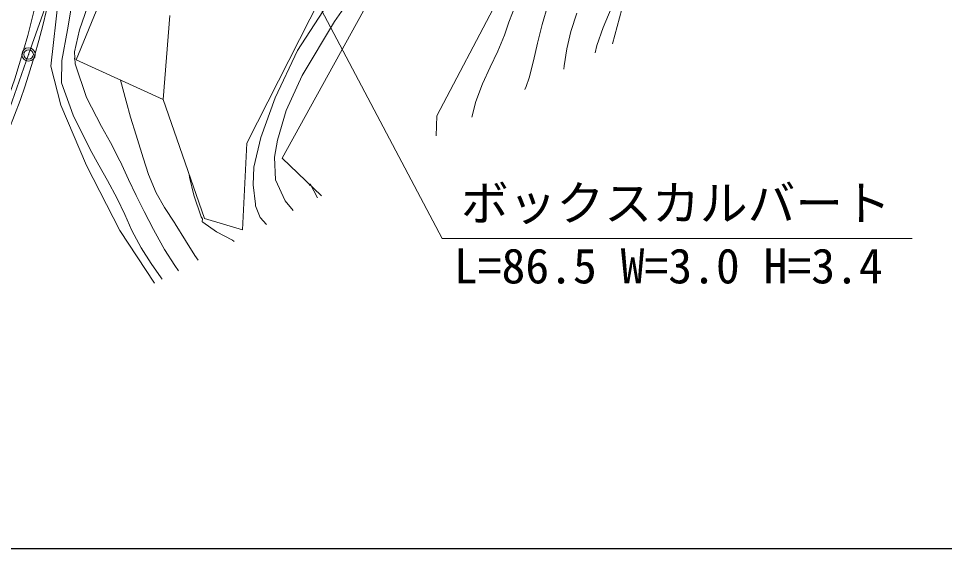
# Model space of a CAD drawing. Units: millimetres, scale not verified. Extents: x 40000 to 680000, y 20000 to 380000.
# Drawn here: x 88514 to 136982, y 205000 to 232750 of the extents above; entities that cross this region are included whole.
import ezdxf
from ezdxf.enums import TextEntityAlignment as Align

# ---------------------------------------------------------------- set-up
doc = ezdxf.new("R2010")
doc.units = ezdxf.units.MM
doc.header["$LTSCALE"] = 1000
doc.header["$PDMODE"] = 32
doc.header["$PDSIZE"] = 500
for name, color, linetype, lineweight in [('M-BGD', 7, 'Continuous', 13), ('M-BMK-ROW', 30, 'Continuous', 13), ('M-STR-HTXT', 7, 'Continuous', 13), ('M-TTL-BAND', 7, 'Continuous', 25)]:
    doc.layers.add(name, color=color, linetype=linetype, lineweight=lineweight)
doc.styles.add('ＭＳ ゴシック', font='')
doc.styles.get('ＭＳ ゴシック').set_extended_font_data('MS Gothic')

msp = doc.modelspace()

# ---------------------------------------------------------------- linework, layer by layer
at = {"layer": 'M-BGD'}
for p, q in [((93983, 236538), (91530, 230580)), ((103112, 231074), (106597, 236446)), ((91079, 232161), (91620, 235308)), ((105060, 232589), (107093, 235546)), ((104471, 234129), (100459, 226227)), ((90206, 230247), (90604, 233843)), ((91712, 232157), (92302, 233859)), ((102311, 225431), (106851, 233655)), ((113540, 233582), (110413, 227658)), ((114564, 233528), (114187, 232555)), ((115919, 232438), (116224, 233443)), ((119543, 233273), (119111, 232277)), ((120087, 233247), (119607, 231429)), ((96436, 232912), (96081, 228503)), ((117417, 232072), (117746, 233038)), ((103353, 229762), (105060, 232589)), ((114187, 232555), (113957, 231881)), ((115684, 231459), (115919, 232438)), ((119111, 232277), (118791, 231340)), ((90775, 230550), (91079, 232161)), ((91451, 231008), (91712, 232157)), ((113957, 231881), (113599, 231039)), ((117211, 231162), (117417, 232072)), ((115478, 230534), (115684, 231459)), ((118791, 231340), (118693, 230952)), ((91486, 230374), (91451, 231008)), ((101945, 228590), (103112, 231074)), ((113599, 231039), (113195, 230202)), ((117075, 230273), (117211, 231162)), ((90734, 228210), (90206, 230247)), ((90766, 229388), (90775, 230550)), ((91452, 230621), (91443, 230678)), ((92073, 228617), (91486, 230374)), ((91530, 230580), (96081, 228503)), ((115242, 229636), (115478, 230534)), ((117052, 230094), (117075, 230273)), ((102526, 227927), (103353, 229762)), ((113195, 230202), (112794, 229335)), ((91376, 227684), (90766, 229388)), ((94143, 228417), (93850, 229518)), ((112794, 229335), (112445, 228403)), ((115088, 229189), (115242, 229636)), ((115024, 229033), (115088, 229189)), ((92863, 227100), (92073, 228617)), ((94378, 227584), (94143, 228417)), ((96081, 228503), (98256, 222272)), ((101196, 226525), (101945, 228590)), ((112445, 228403), (112250, 227583)), ((92068, 225060), (90734, 228210)), ((102067, 226389), (102526, 227927)), ((92260, 225892), (91376, 227684)), ((94666, 226649), (94378, 227584)), ((110413, 227658), (110376, 226603)), ((93337, 226254), (92863, 227101)), ((94739, 226413), (94666, 226649)), ((95032, 225457), (94739, 226413)), ((100837, 224967), (101196, 226525)), ((101911, 225492), (102067, 226389)), ((92713, 225079), (92260, 225892)), ((93821, 225299), (93337, 226254)), ((100459, 226227), (100233, 221681)), ((95326, 224583), (95032, 225457)), ((101963, 224304), (101911, 225492)), ((104371, 223464), (102311, 225431)), ((93811, 221656), (92068, 225060)), ((93177, 224268), (92713, 225079)), ((94277, 224325), (93827, 225287)), ((100805, 224048), (100837, 224967)), ((95724, 223621), (95326, 224583)), ((97471, 224435), (97440, 224601)), ((97682, 223507), (97471, 224435)), ((93678, 223331), (93177, 224268)), ((94678, 223480), (94277, 224325)), ((100805, 224048), (100911, 223038)), ((102479, 223205), (101963, 224304)), ((103742, 224002), (103783, 224092)), ((103783, 224092), (104167, 223357)), ((95092, 222642), (94678, 223480)), ((96147, 222860), (95724, 223621)), ((98072, 222365), (97682, 223507)), ((94074, 222488), (93678, 223331)), ((100911, 223038), (100924, 222950)), ((102895, 222692), (102479, 223205)), ((94448, 221646), (94074, 222488)), ((95584, 221698), (95092, 222642)), ((96698, 222038), (96147, 222860)), ((100924, 222950), (101171, 222325)), ((96718, 222007), (96698, 222038)), ((97255, 221128), (96718, 222007)), ((98139, 222256), (98072, 222365)), ((98133, 222111), (98139, 222256)), ((98156, 222080), (98133, 222111)), ((98882, 221574), (98156, 222080)), ((98256, 222272), (100233, 221681)), ((101171, 222325), (101501, 221963)), ((95626, 218891), (93811, 221656)), ((94932, 220740), (94448, 221646)), ((95685, 221507), (95584, 221698)), ((96156, 220663), (95685, 221507)), ((99707, 221150), (98882, 221574)), ((97741, 220344), (97255, 221128)), ((99797, 221072), (99707, 221150)), ((95449, 219927), (94932, 220740)), ((96698, 219813), (96156, 220663)), ((97919, 220090), (97741, 220344)), ((95988, 219177), (95449, 219927)), ((96880, 219547), (96698, 219813)), ((96041, 219109), (95988, 219177))]:
    msp.add_line(p, q, dxfattribs=at)
for radius, start, end in [(44250, 322.24, 355.0587), (44880, 321.5014, 355.2089)]:
    msp.add_arc((46298, 243470), radius, start, end, dxfattribs=at)
at = {"layer": 'M-BMK-ROW'}
for p, q in [((89040, 230868), (90126, 233947)), ((86408, 223400), (89040, 230868))]:
    msp.add_line(p, q, dxfattribs=at)
msp.add_circle((89040, 230868), 350, dxfattribs=at)
msp.add_point((89040, 230868), dxfattribs=at)
at = {"layer": 'M-STR-HTXT'}
for q in [(82064, 275403), (135291, 221225)]:
    msp.add_line((110691, 221225), q, dxfattribs=at)
at = {"layer": 'M-TTL-BAND'}
msp.add_line((40000, 205000), (579000, 205000), dxfattribs=at)

# ---------------------------------------------------------------- texts
at = {"layer": 'M-STR-HTXT', "style": 'ＭＳ ゴシック'}
for s, p in [('ボックスカルバート', (111673, 221618)), ('L=86.5 W=3.0 H=3.4', (111303, 218330))]:
    msp.add_text(s, height=1833, dxfattribs=at).set_placement(p, align=Align.BOTTOM_LEFT)

doc.saveas('drawing.dxf')
